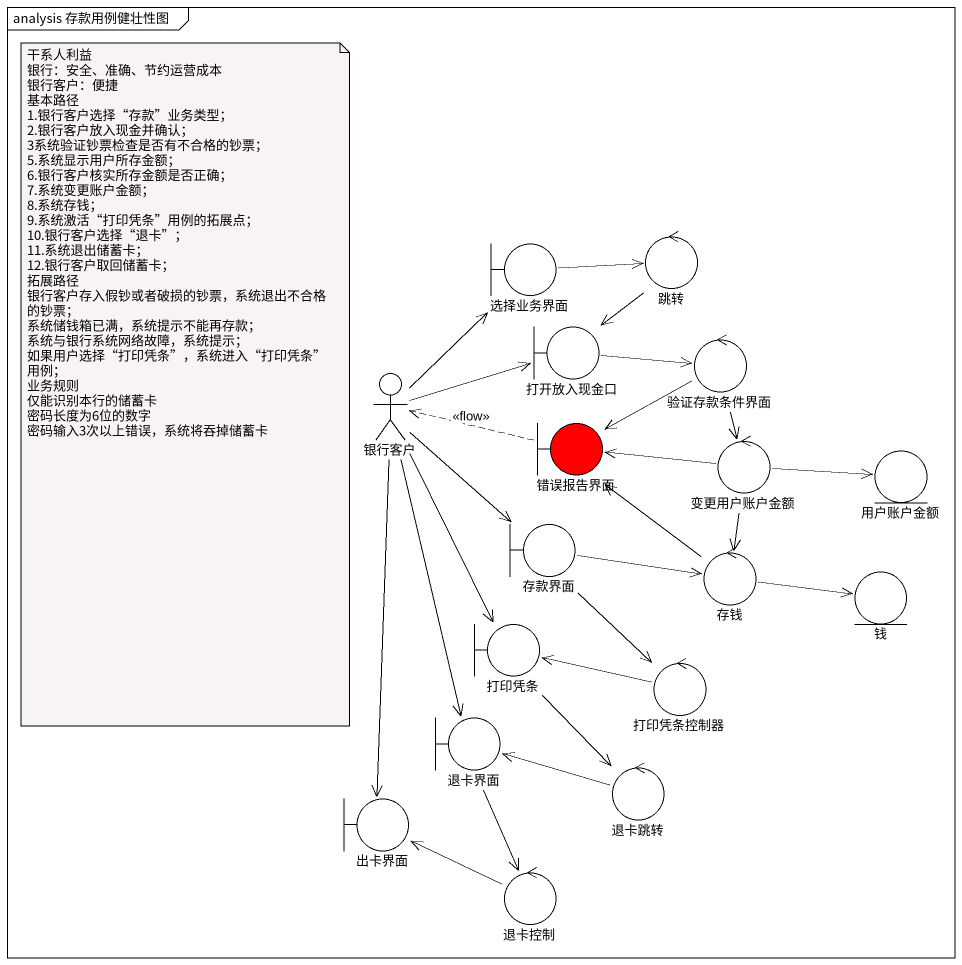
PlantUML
@startuml
mainframe analysis 存款用例健壮性图
control 跳转
boundary 选择业务界面
boundary 打开放入现金口
control 验证存款条件界面
actor 银行客户
boundary 错误报告界面 #FF0000
control 变更用户账户金额
entity 用户账户金额
boundary 存款界面
control 存钱
entity 钱
boundary 打印凭条
control 打印凭条控制器
boundary 退卡界面
control 退卡跳转
boundary 出卡界面
control 退卡控制
跳转 --> 打开放入现金口
选择业务界面 -right-> 跳转
打开放入现金口 -right-> 验证存款条件界面
验证存款条件界面 -left-> 错误报告界面
验证存款条件界面 --> 变更用户账户金额
银行客户 -up-> 选择业务界面
银行客户 -right-> 打开放入现金口
银行客户 --> 存款界面
银行客户 --> 打印凭条
银行客户 --> 退卡界面
银行客户 --> 出卡界面
错误报告界面 .left.> 银行客户 : <<flow>>
变更用户账户金额 -left-> 错误报告界面
变更用户账户金额 -right-> 用户账户金额
变更用户账户金额 --> 存钱
存款界面 -right-> 存钱
存款界面 --> 打印凭条控制器
存钱 -up-> 错误报告界面
存钱 -right-> 钱
打印凭条 --> 退卡跳转
打印凭条控制器 -left-> 打印凭条
退卡界面 --> 退卡控制
退卡跳转 -left-> 退卡界面
退卡控制 -left-> 出卡界面
note as N1
  干系人利益
  银行：安全、准确、节约运营成本
  银行客户：便捷
  基本路径
  1.银行客户选择“存款”业务类型；
  2.银行客户放入现金并确认；
  3系统验证钞票检查是否有不合格的钞票；
  5.系统显示用户所存金额；
  6.银行客户核实所存金额是否正确；
  7.系统变更账户金额；
  8.系统存钱；
  9.系统激活“打印凭条”用例的拓展点；
  10.银行客户选择“退卡”；
  11.系统退出储蓄卡；
  12.银行客户取回储蓄卡；
  拓展路径
  银行客户存入假钞或者破损的钞票，系统退出不合格的钞票；
  系统储钱箱已满，系统提示不能再存款；
  系统与银行系统网络故障，系统提示；
  如果用户选择“打印凭条”，系统进入“打印凭条”用例；
  业务规则
  仅能识别本行的储蓄卡
  密码长度为6位的数字
  密码输入3次以上错误，系统将吞掉储蓄卡
end note
@enduml
